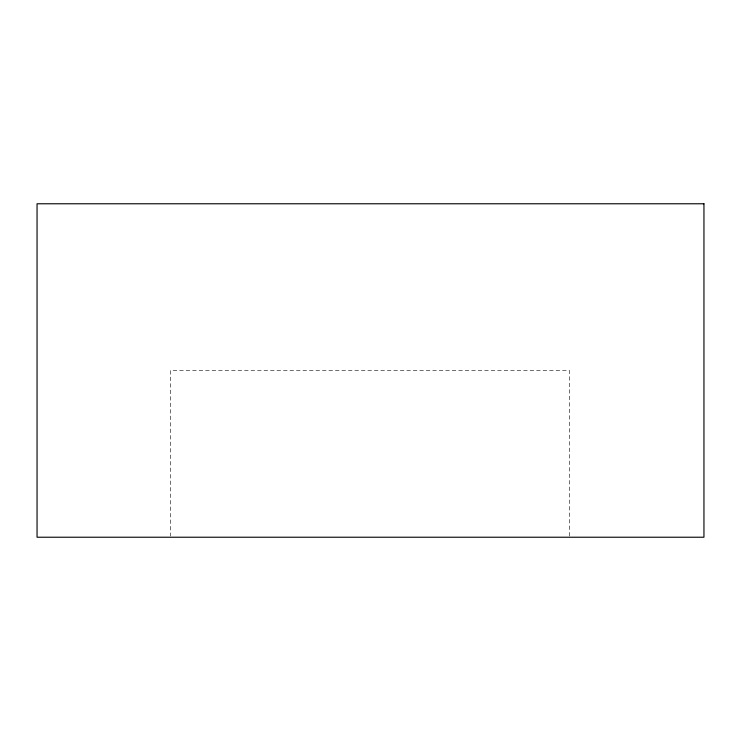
<?xml version="1.0" encoding="UTF-8"?>
<svg xmlns="http://www.w3.org/2000/svg" width="741" height="741" viewBox="0 0 741 741"><rect width="100%" height="100%" fill="white"/><g stroke="black" fill="none" stroke-linecap="round" stroke-linejoin="round"><path stroke-width="0.56" stroke-dasharray="3.71 2.78" d="M569.394 536.076L569.394 370.5L170.43 370.5L170.43 536.076"/><path stroke-width="1.11" d="M703.95 203.775L37.05 203.775L37.05 537.225L703.95 537.225L703.95 203.775"/></g></svg>
